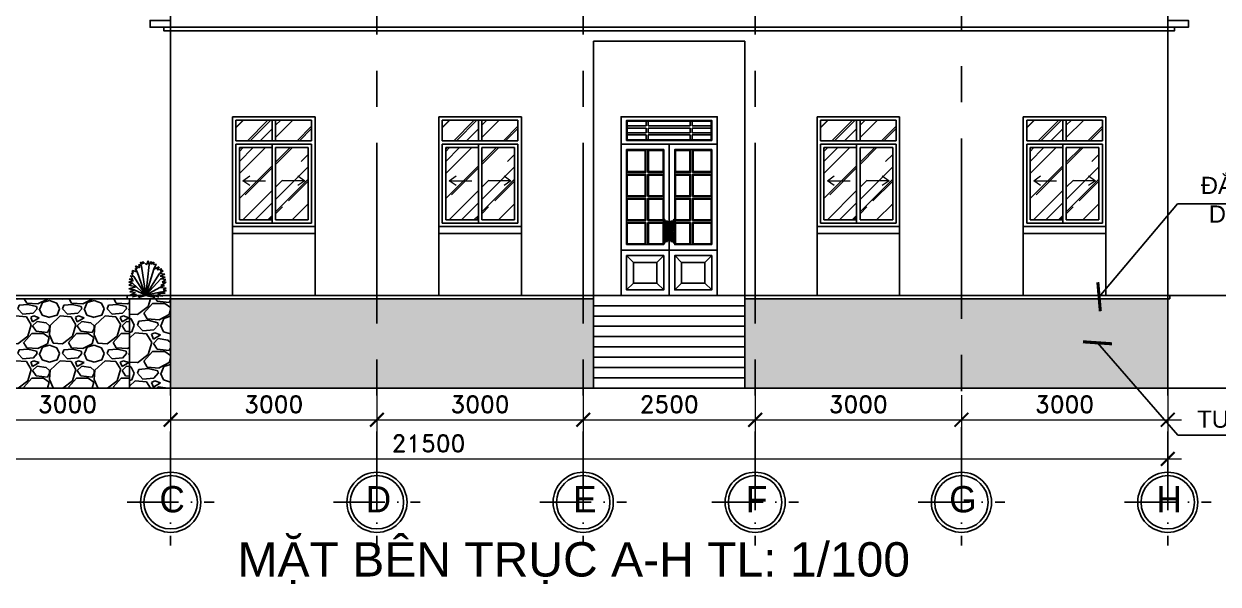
# Model space of a CAD drawing. Header units: inches. Extents: x 452443 to 881249, y 975131 to 1198310.
# Drawn here: x 659566 to 676933, y 1032310 to 1040460 of the extents above; entities that cross this region are included whole.
import ezdxf
from ezdxf.enums import TextEntityAlignment as Align

# ---------------------------------------------------------------- set-up
doc = ezdxf.new("R2010")
doc.units = ezdxf.units.IN
doc.header["$LTSCALE"] = 3.5
doc.header["$MEASUREMENT"] = 0
doc.linetypes.add('ACAD_ISO10W100', pattern=[18, 12, -3, 0, -3])
doc.linetypes.add('CENTER', pattern=[2, 1.25, -0.25, 0.25, -0.25])
for name, color, linetype in [('DOOR-84', 84, 'Continuous'), ('hatch', 4, 'Continuous'), ('hatch vl', 4, 'Continuous'), ('Netthay_126', 126, 'Continuous'), ('NOI THAT', 42, 'Continuous'), ('text', 3, 'Continuous'), ('TEXT2', 7, 'Continuous'), ('thuocdo', 3, 'Continuous'), ('TREE1', 84, 'Continuous'), ('Truc', 252, 'Continuous'), ('Vat dung 2', 9, 'Continuous'), ('VATLIEU', 35, 'Continuous'), ('VISIONABLE-LINE126', 126, 'Continuous')]:
    doc.layers.add(name, color=color, linetype=linetype)
doc.styles.add('chu 1', font='VHELVEN0.TTF')
doc.styles.add('romand', font='romand.shx')
doc.styles.add('STYLE5', font='VAVON_.TTF')
doc.styles.add('VNI-HELVE', font='VHELVEN0.TTF')
doc.dimstyles.new('TL100', dxfattribs={"dimscale": 100, "dimtxt": 2.5, "dimasz": 2, "dimexe": 2, "dimexo": 1, "dimgap": 1, "dimtad": 1, "dimdec": 0, "dimzin": 0, "dimdsep": 46, "dimtxsty": 'romand', "dimblk": 'ARCHTICK', "dimcen": 2, "dimdle": 2, "dimclrd": 256, "dimclre": 256, "dimclrt": 7, "dimadec": 0, "dimazin": 0, "dimtfac": 0.004, "dimtdec": 0, "dimtmove": 2, "dimatfit": 3, "dimfxl": 1, "dimtolj": 1, "dimtzin": 0, "dimlwd": 20, "dimlwe": 20, "dimarcsym": 1})
doc.dimstyles.new('TL20...', dxfattribs={"dimscale": 20, "dimtxt": 2.5, "dimasz": 2, "dimexe": 2, "dimexo": 2, "dimgap": 1, "dimtad": 1, "dimdec": 0, "dimzin": 0, "dimdsep": 46, "dimtxsty": 'chu 1', "dimblk": 'ARCHTICK', "dimcen": 2, "dimdle": 2, "dimclrd": 256, "dimclre": 256, "dimclrt": 256, "dimadec": 1, "dimazin": 0, "dimtfac": 1, "dimtdec": 0, "dimtix": 1, "dimtofl": 0, "dimtmove": 0, "dimatfit": 3, "dimldrblk": 'ARCHTICK', "dimfxl": 10, "dimfxlon": 1, "dimtolj": 1, "dimtzin": 0, "dimlwd": -1, "dimarcsym": 0})
pattern_1 = [(228.01279, (746853.69, 1044760.4), (-5200, -5850), [87.4484, -8657.4072]), (184.96974, (746795.19, 1044695.402), (7800, 650), [150.064, -14856.351]), (132.510447, (746645.69, 1044682.4), (6500, -7150), [105.812, -10475.421]), (267.27369, (746392.19, 1044519.902), (650, 13000), [136.6547, -13528.8127]), (292.833654, (746385.69, 1044383.402), (-3250, 7800), [134.0007, -13266.0925]), (357.27369, (746437.69, 1044259.902), (-13000, 650), [136.6547, -13528.8127]), (37.69424, (746574.19, 1044253.402), (-8450, -6500), [180.719, -17891.1516]), (72.255328, (746717.19, 1044363.902), (4550, 14300), [170.617, -16891.109]), (121.429566, (746769.19, 1044526.402), (-5200, 8450), [137.1175, -13574.6475]), (175.23636, (746697.69, 1044643.4), (7150, -650), [156.541, -7670.4957]), (222.397438, (746541.69, 1044656.402), (-7800, -7150), [202.4412, -20041.6938]), (138.814075, (747035.69, 1044513.4), (-4550, 3900), [69.0956, -6840.499]), (171.469234, (746983.69, 1044558.902), (8450, -1300), [131.454, -13013.9824]), (225, (746853.7, 1044578.4), (-7e-14, -650), [91.9236, -827.315]), (203.19859, (746808.19, 1044656.4), (3250, 1300), [49.5027, -4900.75]), (291.80141, (746762.69, 1044636.9), (-650, 1950), [70.007, -3430.35]), (30.96376, (746788.69, 1044571.9), (1950, 1300), [113.704, -3676.415]), (161.56505, (746886.2, 1044630.4), (1300, -650), [82.219, -1973.2613]), (16.38954, (746385.69, 1044636.9), (6500, 1950), [115.18, -11402.8493]), (70.346176, (746496.19, 1044669.4), (-2600, -7150), [96.6296, -9566.315]), (293.19859, (746886.19, 1044760.4), (-1300, 3250), [99.0048, -4851.2478]), (343.61046, (746925.19, 1044669.4), (-6500, 1950), [115.18, -11402.8493]), (339.44395, (746385.69, 1044233.9), (-3250, 1300), [111.072, -5442.5304]), (294.77514, (746489.69, 1044194.9), (-3250, 7150), [93.0657, -9213.518]), (66.80141, (746892.69, 1044110.4), (1300, 3250), [99.0048, -4851.2478]), (17.354025, (746931.69, 1044201.4), (-8450, -2600), [108.96, -10787.0253]), (69.44395, (746574.19, 1044110.4), (-1300, -3250), [55.536, -5498.0664]), (101.30993, (746853.69, 1044110.4), (-650, 2600), [33.1435, -3281.219]), (165.96376, (746847.19, 1044142.9), (1950, -650), [134.0008, -2546.018]), (186.009006, (746717.19, 1044175.4), (6500, 650), [124.1825, -12294.05]), (303.69007, (746788.69, 1044513.4), (-650, 1300), [93.7443, -2249.864]), (353.157227, (746840.69, 1044435.402), (11050, -1300), [163.666, -16202.9157]), (60.945396, (747003.19, 1044415.9), (-2600, -4550), [66.9214, -6625.238]), (90, (747035.7, 1044474.4), (-650, 650), [39, -611]), (120.25644, (746704.19, 1044194.9), (2600, -4550), [90.3006, -8939.788]), (48.01279, (746658.69, 1044272.9), (5200, 5850), [174.897, -8569.959]), (0, (746775.7, 1044402.9), (650, 650), [169, -481]), (325.304846, (746944.69, 1044402.9), (6500, -4550), [102.774, -10174.6283]), (254.0546, (747029.19, 1044344.4), (-650, -2600), [94.6413, -4637.43]), (207.645975, (747003.19, 1044253.402), (-12350, -6500), [154.0923, -15255.1582]), (175.42608, (746866.69, 1044181.902), (-8450, 650), [163.0194, -16138.8977])]

# ---------------------------------------------------------------- blocks, each defined once
blk = doc.blocks.new('truc tron')
at = {"layer": 'DOOR-84', "linetype": 'ACAD_ISO10W100', "ltscale": 20}
for p, q in [((0, -710), (0, 710)), ((710, 0), (-710, 0))]:
    blk.add_line(p, q, dxfattribs=at)
at = {"layer": 'DOOR-84', "linetype": 'Continuous'}
blk.add_circle((0, 0), 492, dxfattribs=at)
at = {"layer": 'NOI THAT', "linetype": 'Continuous'}
blk.add_circle((0, 0), 437, dxfattribs=at)
blk = doc.blocks.new('cuadi2600x1400')
at = {"layer": 'Vat dung 2', "ltscale": 15}
h = blk.add_hatch(color=256, dxfattribs=at)
edge = h.paths.add_edge_path()
edge.add_line((635, 824), (635, 764))
edge.add_ellipse((628, 764), major_axis=(-5.3, 5.3), ratio=1, start_angle=135, end_angle=225, ccw=False)
edge.add_line((628, 757), (623, 757))
edge.add_ellipse((623, 764), major_axis=(-5.3, 5.3), ratio=1, start_angle=45, end_angle=135, ccw=False)
edge.add_line((615, 764), (615, 1099))
edge.add_ellipse((623, 1099), major_axis=(-5.3, 5.3), ratio=1, start_angle=-45, end_angle=45, ccw=False)
edge.add_line((623, 1107), (628, 1107))
edge.add_ellipse((628, 1099), major_axis=(5.3, 5.3), ratio=1, start_angle=315, end_angle=405, ccw=False)
edge.add_line((635, 1099), (635, 939))
edge.add_line((635, 939), (663, 939))
edge.add_ellipse((663, 934), major_axis=(-3.54, 3.54), ratio=1, start_angle=225, end_angle=315, ccw=False)
edge.add_line((668, 934), (668, 929))
edge.add_ellipse((663, 929), major_axis=(3.54, 3.54), ratio=1, start_angle=225, end_angle=315, ccw=False)
edge.add_line((663, 924), (635, 924))
edge.add_line((635, 924), (635, 839))
edge.add_line((635, 839), (663, 839))
edge.add_ellipse((663, 834), major_axis=(-3.54, 3.54), ratio=1, start_angle=225, end_angle=315, ccw=False)
edge.add_line((668, 834), (668, 829))
edge.add_ellipse((663, 829), major_axis=(3.54, 3.54), ratio=1, start_angle=225, end_angle=315, ccw=False)
edge.add_line((663, 824), (635, 824))
h = blk.add_hatch(color=256, dxfattribs=at)
edge = h.paths.add_edge_path()
edge.add_ellipse((667, 1067), major_axis=(3.54, 3.54), ratio=1, start_angle=315, end_angle=405)
edge.add_line((667, 1072), (657, 1072))
edge.add_ellipse((657, 1067), major_axis=(-3.54, 3.54), ratio=1, start_angle=-45, end_angle=45)
edge.add_line((652, 1067), (652, 951))
edge.add_line((652, 951), (655, 951))
edge.add_ellipse((662, 951), major_axis=(5.34, 5.34), ratio=1, start_angle=-45, end_angle=135, ccw=False)
edge.add_line((670, 951), (672, 951))
edge.add_line((672, 951), (672, 1067))
h = blk.add_hatch(color=256, dxfattribs=at)
edge = h.paths.add_edge_path()
edge.add_ellipse((733, 1067), major_axis=(-3.54, 3.54), ratio=1, start_angle=-45, end_angle=45, ccw=False)
edge.add_line((733, 1072), (743, 1072))
edge.add_ellipse((743, 1067), major_axis=(3.54, 3.54), ratio=1, start_angle=315, end_angle=405, ccw=False)
edge.add_line((748, 1067), (748, 951))
edge.add_line((748, 951), (745, 951))
edge.add_ellipse((738, 951), major_axis=(-5.34, 5.34), ratio=1, start_angle=225, end_angle=405)
edge.add_line((730, 951), (728, 951))
edge.add_line((728, 951), (728, 1067))
h = blk.add_hatch(color=256, dxfattribs=at)
edge = h.paths.add_edge_path()
edge.add_line((765, 824), (765, 764))
edge.add_ellipse((772, 764), major_axis=(5.3, 5.3), ratio=1, start_angle=135, end_angle=225)
edge.add_line((772, 757), (777, 757))
edge.add_ellipse((777, 764), major_axis=(5.3, 5.3), ratio=1, start_angle=225, end_angle=315)
edge.add_line((785, 764), (785, 1099))
edge.add_ellipse((777, 1099), major_axis=(5.3, 5.3), ratio=1, start_angle=315, end_angle=405)
edge.add_line((777, 1107), (772, 1107))
edge.add_ellipse((772, 1099), major_axis=(-5.3, 5.3), ratio=1, start_angle=-45, end_angle=45)
edge.add_line((765, 1099), (765, 939))
edge.add_line((765, 939), (737, 939))
edge.add_ellipse((737, 934), major_axis=(3.54, 3.54), ratio=1, start_angle=45, end_angle=135)
edge.add_line((732, 934), (732, 929))
edge.add_ellipse((737, 929), major_axis=(-3.54, 3.54), ratio=1, start_angle=45, end_angle=135)
edge.add_line((737, 924), (765, 924))
edge.add_line((765, 924), (765, 839))
edge.add_line((765, 839), (737, 839))
edge.add_ellipse((737, 834), major_axis=(3.54, 3.54), ratio=1, start_angle=45, end_angle=135)
edge.add_line((732, 834), (732, 829))
edge.add_ellipse((737, 829), major_axis=(-3.54, 3.54), ratio=1, start_angle=45, end_angle=135)
edge.add_line((737, 824), (765, 824))
h = blk.add_hatch(color=256, dxfattribs=at)
edge = h.paths.add_edge_path()
edge.add_line((672, 951), (670, 951))
edge.add_ellipse((662, 951), major_axis=(5.34, 5.34), ratio=1, start_angle=135, end_angle=315, ccw=False)
edge.add_line((655, 951), (652, 951))
edge.add_line((652, 951), (652, 939))
edge.add_line((652, 939), (663, 939))
edge.add_ellipse((663, 934), major_axis=(-3.54, 3.54), ratio=1, start_angle=225, end_angle=315, ccw=False)
edge.add_line((668, 934), (668, 929))
edge.add_ellipse((663, 929), major_axis=(3.54, 3.54), ratio=1, start_angle=225, end_angle=315, ccw=False)
edge.add_line((663, 924), (652, 924))
edge.add_line((652, 924), (652, 839))
edge.add_line((652, 839), (663, 839))
edge.add_ellipse((663, 834), major_axis=(-3.54, 3.54), ratio=1, start_angle=225, end_angle=315, ccw=False)
edge.add_line((668, 834), (668, 829))
edge.add_ellipse((663, 829), major_axis=(3.54, 3.54), ratio=1, start_angle=225, end_angle=315, ccw=False)
edge.add_line((663, 824), (652, 824))
edge.add_line((652, 824), (652, 797))
edge.add_ellipse((657, 797), major_axis=(3.54, 3.54), ratio=1, start_angle=135, end_angle=225)
edge.add_line((657, 792), (667, 792))
edge.add_ellipse((667, 797), major_axis=(-3.54, 3.54), ratio=1, start_angle=135, end_angle=225)
edge.add_line((672, 797), (672, 951))
h = blk.add_hatch(color=256, dxfattribs=at)
edge = h.paths.add_edge_path()
edge.add_line((728, 951), (730, 951))
edge.add_ellipse((738, 951), major_axis=(-5.34, 5.34), ratio=1, start_angle=45, end_angle=225)
edge.add_line((745, 951), (748, 951))
edge.add_line((748, 951), (748, 939))
edge.add_line((748, 939), (737, 939))
edge.add_ellipse((737, 934), major_axis=(3.54, 3.54), ratio=1, start_angle=45, end_angle=135)
edge.add_line((732, 934), (732, 929))
edge.add_ellipse((737, 929), major_axis=(-3.54, 3.54), ratio=1, start_angle=45, end_angle=135)
edge.add_line((737, 924), (748, 924))
edge.add_line((748, 924), (748, 839))
edge.add_line((748, 839), (737, 839))
edge.add_ellipse((737, 834), major_axis=(3.54, 3.54), ratio=1, start_angle=45, end_angle=135)
edge.add_line((732, 834), (732, 829))
edge.add_ellipse((737, 829), major_axis=(-3.54, 3.54), ratio=1, start_angle=45, end_angle=135)
edge.add_line((737, 824), (748, 824))
edge.add_line((748, 824), (748, 797))
edge.add_ellipse((743, 797), major_axis=(-3.54, 3.54), ratio=1, start_angle=135, end_angle=225, ccw=False)
edge.add_line((743, 792), (733, 792))
edge.add_ellipse((733, 797), major_axis=(3.54, 3.54), ratio=1, start_angle=135, end_angle=225, ccw=False)
edge.add_line((728, 797), (728, 951))
blk.add_lwpolyline([(90, 2265), (1310, 2265), (1310, 2535), (90, 2535)], close=True, dxfattribs=at)
for points in [[(90, 2110), (350, 2110), (350, 1800), (90, 1800), (90, 2110)], [(610, 1800), (400, 1800), (400, 2110), (610, 2110), (610, 1800)], [(790, 2110), (1000, 2110), (1000, 1800), (790, 1800), (790, 2110)], [(1310, 1800), (1050, 1800), (1050, 2110), (1310, 2110), (1310, 1800)], [(90, 1750), (350, 1750), (350, 1450), (90, 1450), (90, 1750)], [(610, 1450), (400, 1450), (400, 1750), (610, 1750), (610, 1450)], [(790, 1750), (1000, 1750), (1000, 1450), (790, 1450), (790, 1750)], [(1310, 1450), (1050, 1450), (1050, 1750), (1310, 1750), (1310, 1450)], [(350, 1100), (350, 1400), (90, 1400), (90, 1100), (350, 1100)], [(610, 1400), (400, 1400), (400, 1100), (610, 1100), (610, 1400)], [(1000, 1100), (1000, 1400), (790, 1400), (790, 1100), (1000, 1100)], [(1310, 1400), (1050, 1400), (1050, 1100), (1310, 1100), (1310, 1400)], [(350, 750), (350, 1050), (90, 1050), (90, 750), (350, 750)], [(610, 1050), (400, 1050), (400, 750), (610, 750), (610, 1050)], [(1000, 750), (1000, 1050), (790, 1050), (790, 750), (1000, 750)], [(1310, 1050), (1050, 1050), (1050, 750), (1310, 750), (1310, 1050)], [(642, 839), (642, 924)], [(652, 839), (652, 924)], [(748, 839), (748, 924)], [(758, 839), (758, 924)]]:
    blk.add_lwpolyline(points, dxfattribs=at)
for points in [[(635, 939), (663, 939, -0.414214), (668, 934), (668, 929, -0.414214), (663, 924), (635, 924), (635, 839), (663, 839, -0.414214), (668, 834), (668, 829, -0.414214), (663, 824), (635, 824), (635, 764, -0.414214), (628, 757), (623, 757, -0.414214), (615, 764), (615, 1099, -0.414214), (623, 1107), (628, 1107, -0.414214), (635, 1099)], [(765, 939), (737, 939, 0.414214), (732, 934), (732, 929, 0.414214), (737, 924), (765, 924), (765, 839), (737, 839, 0.414214), (732, 834), (732, 829, 0.414214), (737, 824), (765, 824), (765, 764, 0.414214), (772, 757), (777, 757, 0.414214), (785, 764), (785, 1099, 0.414214), (777, 1107), (772, 1107, 0.414214), (765, 1099)]]:
    blk.add_lwpolyline(points, format="xyb", close=True, dxfattribs=at)
for points in [[(642, 939), (642, 1067, -0.414214), (657, 1082), (667, 1082, -0.414214), (682, 1067), (682, 797, -0.414214), (667, 782), (657, 782, -0.414214), (642, 797), (642, 824)], [(652, 939), (652, 1067, -0.414214), (657, 1072), (667, 1072, -0.414214), (672, 1067), (672, 797, -0.414214), (667, 792), (657, 792, -0.414214), (652, 797), (652, 824)], [(758, 939), (758, 1067, 0.414214), (743, 1082), (733, 1082, 0.414214), (718, 1067), (718, 797, 0.414214), (733, 782), (743, 782, 0.414214), (758, 797), (758, 824)], [(748, 939), (748, 1067, 0.414214), (743, 1072), (733, 1072, 0.414214), (728, 1067), (728, 797, 0.414214), (733, 792), (743, 792, 0.414214), (748, 797), (748, 824)]]:
    blk.add_lwpolyline(points, format="xyb", dxfattribs=at)
for centre, radius in [((662, 951), 7.56), ((662, 951), 4.56), ((738, 951), 7.56), ((738, 951), 4.56)]:
    blk.add_circle(centre, radius, dxfattribs=at)
at = {"layer": 'VATLIEU', "ltscale": 15}
for p, q in [((80, 2465), (365, 2465)), ((80, 2435), (365, 2435)), ((365, 2545), (365, 2465)), ((365, 2435), (365, 2365)), ((395, 2545), (395, 2465)), ((395, 2465), (1005, 2465)), ((395, 2435), (395, 2365)), ((395, 2435), (1005, 2435)), ((1005, 2545), (1005, 2465)), ((1005, 2435), (1005, 2365)), ((1035, 2545), (1035, 2465)), ((1035, 2465), (1320, 2465)), ((1035, 2435), (1035, 2365)), ((1035, 2435), (1320, 2435)), ((80, 2365), (365, 2365)), ((80, 2335), (365, 2335)), ((365, 2335), (365, 2255)), ((395, 2365), (1005, 2365)), ((395, 2335), (1005, 2335)), ((395, 2335), (395, 2255)), ((1005, 2335), (1005, 2255)), ((1035, 2365), (1320, 2365)), ((1035, 2335), (1320, 2335)), ((1035, 2335), (1035, 2255)), ((80, 1090), (360, 1090)), ((80, 1060), (360, 1060)), ((390, 1090), (620, 1090)), ((390, 1060), (620, 1060)), ((780, 1090), (1010, 1090)), ((780, 1060), (1010, 1060)), ((1040, 1090), (1320, 1090)), ((1040, 1060), (1320, 1060)), ((0, 660), (700, 660)), ((180, 480), (80, 580)), ((520, 480), (620, 580)), ((1400, 660), (700, 660)), ((880, 480), (780, 580)), ((1220, 480), (1320, 580)), ((180, 180), (80, 80)), ((520, 180), (620, 80)), ((880, 180), (780, 80)), ((1220, 180), (1320, 80))]:
    blk.add_line(p, q, dxfattribs=at)
for points in [[(0, 2200), (1400, 2200), (1400, 2600), (0, 2600)], [(80, 2255), (1320, 2255), (1320, 2545), (80, 2545)], [(0, 0), (700, 0), (700, 2200), (0, 2200)], [(80, 740), (620, 740), (620, 2120), (80, 2120)], [(1400, 0), (700, 0), (700, 2200), (1400, 2200)], [(1320, 740), (780, 740), (780, 2120), (1320, 2120)], [(80, 580), (620, 580), (620, 80), (80, 80)], [(1320, 580), (780, 580), (780, 80), (1320, 80)], [(180, 480), (520, 480), (520, 180), (180, 180)], [(880, 480), (1220, 480), (1220, 180), (880, 180)]]:
    blk.add_lwpolyline(points, close=True, dxfattribs=at)
for points in [[(80, 2120), (133, 2120)], [(360, 2120), (360, 1790), (80, 1790)], [(620, 1790), (390, 1790), (390, 2120)], [(567, 2120), (620, 2120)], [(1010, 2120), (1010, 1790), (780, 1790)], [(1320, 1790), (1040, 1790), (1040, 2120)], [(80, 1760), (360, 1760), (360, 1440), (80, 1440)], [(620, 1440), (390, 1440), (390, 1760), (620, 1760)], [(780, 1760), (1010, 1760), (1010, 1440), (780, 1440)], [(1320, 1440), (1040, 1440), (1040, 1760), (1320, 1760)], [(360, 1090), (360, 1410), (80, 1410)], [(620, 1410), (390, 1410), (390, 1090)], [(1010, 1090), (1010, 1410), (780, 1410)], [(1320, 1410), (1040, 1410), (1040, 1090)], [(360, 740), (360, 1060)], [(390, 1060), (390, 740)], [(1010, 740), (1010, 1060)], [(1040, 1060), (1040, 740)]]:
    blk.add_lwpolyline(points, dxfattribs=at)
blk = doc.blocks.new('hoa4')
for p, q in [((-243, 683), (-394, 720)), ((-394, 720), (-368, 635)), ((-248, 757), (-304, 778)), ((-304, 778), (-243, 683)), ((-178, 799), (-291, 863)), ((-291, 863), (-248, 757)), ((-122, 847), (-196, 894)), ((-196, 894), (-178, 799)), ((-74, 915), (-148, 968)), ((-148, 968), (-122, 847)), ((5, 5), (-123, 848)), ((25, 889), (-79, 984)), ((-79, 984), (-74, 915)), ((2, 2), (98, 899)), ((7, 1), (241, 757)), ((73, 1005), (25, 889)), ((99, 899), (73, 1005)), ((168, 989), (99, 899)), ((163, 910), (168, 989)), ((237, 963), (163, 910)), ((228, 894), (237, 963)), ((310, 905), (228, 894)), ((241, 757), (310, 905)), ((393, 826), (241, 757)), ((332, 746), (393, 826)), ((466, 767), (332, 746)), ((402, 640), (510, 709)), ((419, 715), (466, 767)), ((510, 709), (419, 715)), ((-356, 429), (-490, 387)), ((-490, 387), (-382, 355)), ((-382, 355), (-485, 297)), ((-373, 482), (-481, 466)), ((-481, 466), (-356, 429)), ((-446, 567), (-373, 482)), ((-347, 551), (-446, 567)), ((-368, 635), (-425, 640)), ((-425, 640), (-347, 551)), ((3, -1), (-382, 355)), ((5, -1), (-347, 551)), ((0, 0), (-244, 683)), ((4, 1), (439, 477)), ((9, 3), (403, 640)), ((553, 619), (402, 640)), ((423, 561), (553, 619)), ((566, 529), (423, 561)), ((440, 477), (566, 529)), ((583, 456), (440, 477)), ((445, 287), (596, 381)), ((484, 381), (583, 456)), ((596, 381), (484, 381)), ((-485, 297), (-286, 244)), ((-286, 244), (-485, 191)), ((-485, 191), (-334, 165)), ((-334, 165), (-464, 101)), ((-464, 101), (-299, 80)), ((-299, 80), (-455, 1)), ((-455, 1), (-269, 22)), ((-269, 22), (-382, -47)), ((-382, -47), (-157, 6)), ((2, 1), (-331, 165)), ((-157, 6), (-204, -62)), ((-204, -62), (0, 0)), ((0, 0), (263, -62)), ((6, 6), (409, 228)), ((10, 1), (465, 98)), ((263, -62), (220, 11)), ((220, 11), (384, -52)), ((384, -52), (294, 1)), ((294, 1), (488, -25)), ((345, 54), (566, 65)), ((488, -25), (345, 54)), ((410, 228), (549, 287)), ((592, 212), (410, 228)), ((549, 287), (445, 287)), ((466, 96), (605, 144)), ((566, 65), (466, 96)), ((505, 165), (592, 212)), ((605, 144), (505, 165))]:
    blk.add_line(p, q)
blk = doc.blocks.new('_ArchTick')
at = {"color": 0, "linetype": 'ByBlock', "const_width": 0.15}
blk.add_lwpolyline([(-0.5, -0.5), (0.5, 0.5)], dxfattribs=at)
blk = doc.blocks.new('*D2211')
at = {"layer": 'DEFPOINTS', "color": 0}
for p in [(658700, 1035160), (661700, 1035160), (661700, 1034701)]:
    blk.add_point(p, dxfattribs=at)
at = {"layer": 'thuocdo', "lineweight": 20}
for p, q in [((658700, 1035060), (658700, 1034501)), ((661700, 1035060), (661700, 1034501)), ((658500, 1034701), (661900, 1034701))]:
    blk.add_line(p, q, dxfattribs=at)
at = {"layer": 'thuocdo', "lineweight": 20, "xscale": 200, "yscale": 200, "zscale": 200, "rotation": 180}
blk.add_blockref('_ArchTick', (658700, 1034701), dxfattribs=at)
at = {"layer": 'thuocdo', "lineweight": 20, "xscale": 200, "yscale": 200, "zscale": 200}
blk.add_blockref('_ArchTick', (661700, 1034701), dxfattribs=at)
at = {"layer": 'thuocdo', "color": 7, "insert": (660200, 1034926), "char_height": 250, "attachment_point": 5, "style": 'romand'}
blk.add_mtext('\\A1;3000', dxfattribs=at)
blk = doc.blocks.new('*D2212')
at = {"layer": 'DEFPOINTS', "color": 0}
for p in [(661700, 1035160), (664700, 1035160), (664700, 1034701)]:
    blk.add_point(p, dxfattribs=at)
at = {"layer": 'thuocdo', "lineweight": 20}
for p, q in [((661700, 1035060), (661700, 1034501)), ((664700, 1035060), (664700, 1034501)), ((661500, 1034701), (664900, 1034701))]:
    blk.add_line(p, q, dxfattribs=at)
at = {"layer": 'thuocdo', "lineweight": 20, "xscale": 200, "yscale": 200, "zscale": 200, "rotation": 180}
blk.add_blockref('_ArchTick', (661700, 1034701), dxfattribs=at)
at = {"layer": 'thuocdo', "lineweight": 20, "xscale": 200, "yscale": 200, "zscale": 200}
blk.add_blockref('_ArchTick', (664700, 1034701), dxfattribs=at)
at = {"layer": 'thuocdo', "color": 7, "insert": (663200, 1034926), "char_height": 250, "attachment_point": 5, "style": 'romand'}
blk.add_mtext('\\A1;3000', dxfattribs=at)
blk = doc.blocks.new('*D2213')
at = {"layer": 'DEFPOINTS', "color": 0}
for p in [(664700, 1035160), (667700, 1035160), (667700, 1034701)]:
    blk.add_point(p, dxfattribs=at)
at = {"layer": 'thuocdo', "lineweight": 20}
for p, q in [((664700, 1035060), (664700, 1034501)), ((667700, 1035060), (667700, 1034501)), ((664500, 1034701), (667900, 1034701))]:
    blk.add_line(p, q, dxfattribs=at)
at = {"layer": 'thuocdo', "lineweight": 20, "xscale": 200, "yscale": 200, "zscale": 200, "rotation": 180}
blk.add_blockref('_ArchTick', (664700, 1034701), dxfattribs=at)
at = {"layer": 'thuocdo', "lineweight": 20, "xscale": 200, "yscale": 200, "zscale": 200}
blk.add_blockref('_ArchTick', (667700, 1034701), dxfattribs=at)
at = {"layer": 'thuocdo', "color": 7, "insert": (666200, 1034926), "char_height": 250, "attachment_point": 5, "style": 'romand'}
blk.add_mtext('\\A1;3000', dxfattribs=at)
blk = doc.blocks.new('*D2214')
at = {"layer": 'DEFPOINTS', "color": 0}
for p in [(667700, 1035160), (670200, 1035160), (670200, 1034701)]:
    blk.add_point(p, dxfattribs=at)
at = {"layer": 'thuocdo', "lineweight": 20}
for p, q in [((667700, 1035060), (667700, 1034501)), ((670200, 1035060), (670200, 1034501)), ((667500, 1034701), (670400, 1034701))]:
    blk.add_line(p, q, dxfattribs=at)
at = {"layer": 'thuocdo', "lineweight": 20, "xscale": 200, "yscale": 200, "zscale": 200, "rotation": 180}
blk.add_blockref('_ArchTick', (667700, 1034701), dxfattribs=at)
at = {"layer": 'thuocdo', "lineweight": 20, "xscale": 200, "yscale": 200, "zscale": 200}
blk.add_blockref('_ArchTick', (670200, 1034701), dxfattribs=at)
at = {"layer": 'thuocdo', "color": 7, "insert": (668950, 1034926), "char_height": 250, "attachment_point": 5, "style": 'romand'}
blk.add_mtext('\\A1;2500', dxfattribs=at)
blk = doc.blocks.new('*D2215')
at = {"layer": 'DEFPOINTS', "color": 0}
for p in [(670200, 1035160), (673200, 1035160), (673200, 1034701)]:
    blk.add_point(p, dxfattribs=at)
at = {"layer": 'thuocdo', "lineweight": 20}
for p, q in [((670200, 1035060), (670200, 1034501)), ((673200, 1035060), (673200, 1034501)), ((670000, 1034701), (673400, 1034701))]:
    blk.add_line(p, q, dxfattribs=at)
at = {"layer": 'thuocdo', "lineweight": 20, "xscale": 200, "yscale": 200, "zscale": 200, "rotation": 180}
blk.add_blockref('_ArchTick', (670200, 1034701), dxfattribs=at)
at = {"layer": 'thuocdo', "lineweight": 20, "xscale": 200, "yscale": 200, "zscale": 200}
blk.add_blockref('_ArchTick', (673200, 1034701), dxfattribs=at)
at = {"layer": 'thuocdo', "color": 7, "insert": (671700, 1034926), "char_height": 250, "attachment_point": 5, "style": 'romand'}
blk.add_mtext('\\A1;3000', dxfattribs=at)
blk = doc.blocks.new('*D2216')
at = {"layer": 'DEFPOINTS', "color": 0}
for p in [(673200, 1035160), (676200, 1035160), (676200, 1034701)]:
    blk.add_point(p, dxfattribs=at)
at = {"layer": 'thuocdo', "lineweight": 20}
for p, q in [((673200, 1035060), (673200, 1034501)), ((676200, 1035060), (676200, 1034501)), ((673000, 1034701), (676400, 1034701))]:
    blk.add_line(p, q, dxfattribs=at)
at = {"layer": 'thuocdo', "lineweight": 20, "xscale": 200, "yscale": 200, "zscale": 200, "rotation": 180}
blk.add_blockref('_ArchTick', (673200, 1034701), dxfattribs=at)
at = {"layer": 'thuocdo', "lineweight": 20, "xscale": 200, "yscale": 200, "zscale": 200}
blk.add_blockref('_ArchTick', (676200, 1034701), dxfattribs=at)
at = {"layer": 'thuocdo', "color": 7, "insert": (674700, 1034926), "char_height": 250, "attachment_point": 5, "style": 'romand'}
blk.add_mtext('\\A1;3000', dxfattribs=at)
blk = doc.blocks.new('*D2217')
at = {"layer": 'DEFPOINTS', "color": 0}
for p in [(654700, 1035161), (676200, 1035161), (676200, 1034132)]:
    blk.add_point(p, dxfattribs=at)
at = {"layer": 'thuocdo', "lineweight": 20}
for p, q in [((654700, 1035061), (654700, 1033932)), ((676200, 1035061), (676200, 1033932)), ((654500, 1034132), (676400, 1034132))]:
    blk.add_line(p, q, dxfattribs=at)
at = {"layer": 'thuocdo', "lineweight": 20, "xscale": 200, "yscale": 200, "zscale": 200, "rotation": 180}
blk.add_blockref('_ArchTick', (654700, 1034132), dxfattribs=at)
at = {"layer": 'thuocdo', "lineweight": 20, "xscale": 200, "yscale": 200, "zscale": 200}
blk.add_blockref('_ArchTick', (676200, 1034132), dxfattribs=at)
at = {"layer": 'thuocdo', "color": 7, "insert": (665450, 1034357), "char_height": 250, "attachment_point": 5, "style": 'romand'}
blk.add_mtext('\\A1;21500', dxfattribs=at)

msp = doc.modelspace()

# ---------------------------------------------------------------- hatches: boundary and pattern name
at = {"layer": 'hatch'}
h = msp.add_hatch(dxfattribs=at)
h.set_pattern_fill('GRAVEL', color=256, scale=650)
h.set_pattern_definition(pattern_1)
h.paths.add_polyline_path([(661100.3, 1036460.4), (658700.3, 1036460.4), (658700.3, 1035160.4), (661100.3, 1035160.4)])
h = msp.add_hatch(dxfattribs=at)
h.set_pattern_fill('GRAVEL', color=256, scale=700)
h.set_pattern_definition([(228.01279, (688113.96, 927572.924), (-5600, -6300), [94.175, -9323.3616]), (184.96974, (688050.958, 927502.924), (8400, 700), [161.6076, -15999.1473]), (132.510447, (687889.96, 927488.924), (7000, -7700), [113.9516, -11281.223]), (267.27369, (687616.958, 927313.924), (700, 14000), [147.1666, -14569.4906]), (292.833654, (687609.958, 927166.924), (-3500, 8400), [144.3085, -14286.561]), (357.27369, (687665.958, 927033.924), (-14000, 700), [147.1666, -14569.4906]), (37.69424, (687812.958, 927026.924), (-9100, -7000), [194.6203, -19267.394]), (72.255328, (687966.958, 927145.924), (4900, 15400), [183.7416, -18190.425]), (121.429566, (688022.958, 927320.924), (-5600, 9100), [147.665, -14618.851]), (175.23636, (687945.96, 927446.924), (7700, -700), [168.5824, -8260.534]), (222.397438, (687777.958, 927460.924), (-8400, -7700), [218.0136, -21583.3625]), (138.814075, (688309.96, 927306.924), (-4900, 4200), [74.4107, -7366.6914]), (171.469234, (688253.96, 927355.924), (9100, -1400), [141.566, -14015.058]), (225, (688113.96, 927376.9), (-8e-14, -700), [98.9947, -890.955]), (203.19859, (688064.96, 927460.92), (3500, 1400), [53.3106, -5277.7306]), (291.80141, (688015.96, 927439.92), (-700, 2100), [75.392, -3694.2233]), (30.96376, (688043.96, 927369.92), (2100, 1400), [122.4503, -3959.216]), (161.56505, (688148.96, 927432.92), (1400, -700), [88.5437, -2125.0507]), (16.38954, (687609.96, 927439.924), (7000, 2100), [124.04, -12279.9916]), (70.346176, (687728.96, 927474.924), (-2800, -7700), [104.0627, -10302.1854]), (293.19859, (688148.96, 927572.92), (-1400, 3500), [106.6205, -5224.4207]), (343.61046, (688190.96, 927474.924), (-7000, 2100), [124.04, -12279.9916]), (339.443955, (687609.96, 927005.92), (-3500, 1400), [119.616, -5861.1866]), (294.77514, (687721.96, 926963.924), (-3500, 7700), [100.2246, -9922.25]), (66.80141, (688155.96, 926872.92), (1400, 3500), [106.6205, -5224.4207]), (17.354025, (688197.96, 926970.924), (-9100, -2800), [117.3417, -11616.7965]), (69.443955, (687812.96, 926872.92), (-1400, -3500), [59.808, -5920.9946]), (101.30993, (688113.96, 926872.92), (-700, 2800), [35.693, -3533.6207]), (165.96376, (688106.96, 926907.92), (2100, -700), [144.3085, -2741.8654]), (186.009006, (687966.96, 926942.924), (7000, 700), [133.735, -13239.7462]), (303.69007, (688043.96, 927306.92), (-700, 1400), [100.9554, -2422.9305]), (353.157227, (688099.958, 927222.924), (11900, -1400), [176.2558, -17449.294]), (60.945396, (688274.96, 927201.924), (-2800, -4900), [72.069, -7134.872]), (90, (688309.96, 927264.9), (-700, 700), [42, -658]), (120.256437, (687952.96, 926963.924), (2800, -4900), [97.247, -9627.464]), (48.01279, (687903.96, 927047.924), (5600, 6300), [188.3504, -9229.1864]), (0, (688029.96, 927187.9), (700, 700), [182, -518]), (325.304846, (688211.96, 927187.924), (7000, -4900), [110.6798, -10957.292]), (254.0546, (688302.96, 927124.92), (-700, -2800), [101.9214, -4994.1555]), (207.645975, (688274.958, 927026.924), (-13300, -7000), [165.9455, -16428.632]), (175.42608, (688127.958, 926949.924), (-9100, 700), [175.5593, -17380.3514])])
h.paths.add_polyline_path([(661700.3, 1036460.4), (661100.3, 1036460.4), (661100.3, 1035160.4), (661700.3, 1035160.4)])
h = msp.add_hatch(dxfattribs=at)
h.set_pattern_fill('GRAVEL', color=256, scale=650)
h.set_pattern_definition(pattern_1)
h.paths.add_polyline_path([(676200.3, 1036460.4), (673200.3, 1036460.4), (673200.3, 1035160.4), (676200.3, 1035160.4)])
h.paths.add_polyline_path([(673200.3, 1036460.4), (670050.3, 1036460.4), (670050.3, 1035160.4), (673200.3, 1035160.4)])
h.paths.add_polyline_path([(664700.3, 1036460.4), (661700.3, 1036460.4), (661700.3, 1035160.4), (664700.3, 1035160.4)])
h.paths.add_polyline_path([(667850.3, 1036460.4), (664700.3, 1036460.4), (664700.3, 1035160.4), (667850.3, 1035160.4)])
at = {"layer": 'hatch vl'}
h = msp.add_hatch(dxfattribs=at)
h.set_pattern_fill('AR-RROOF', color=256, scale=15, angle=45)
h.set_pattern_definition([(45, (1044331.3, 1872157.13), (323.28922, 862.10459), [5715, -762, 1905, -381]), (45, (1044554.9, 1872650.15), (-627.7199, 88.90454), [1143, -125.73, 2286, -285.75]), (45, (1044237, 1872520.83), (1220.41681, 1581.4231), [3048, -533.4, 1524, -381])])
h.paths.add_polyline_path([(662700.3, 1037610.4), (663175.3, 1037610.4), (663175.3, 1038660.4), (662700.3, 1038660.4)])
h.paths.add_polyline_path([(663225.3, 1037610.4), (663700.3, 1037610.4), (663700.3, 1038660.4), (663225.3, 1038660.4)])
h.paths.add_polyline_path([(663175.3, 1038760.4), (663175.3, 1039060.4), (662650.3, 1039060.4), (662650.3, 1038760.4)])
h.paths.add_polyline_path([(663225.3, 1039060.4), (663225.3, 1038760.4), (663750.3, 1038760.4), (663750.3, 1039060.4)])
h = msp.add_hatch(dxfattribs=at)
h.set_pattern_fill('AR-RROOF', color=256, scale=15, angle=45)
h.set_pattern_definition([(45, (1047331.3, 1872157.13), (323.28922, 862.10459), [5715, -762, 1905, -381]), (45, (1047554.9, 1872650.15), (-627.7199, 88.90454), [1143, -125.73, 2286, -285.75]), (45, (1047237, 1872520.83), (1220.41681, 1581.4231), [3048, -533.4, 1524, -381])])
h.paths.add_polyline_path([(665700.3, 1037610.4), (666175.3, 1037610.4), (666175.3, 1038660.4), (665700.3, 1038660.4)])
h.paths.add_polyline_path([(666225.3, 1037610.4), (666700.3, 1037610.4), (666700.3, 1038660.4), (666225.3, 1038660.4)])
h.paths.add_polyline_path([(666175.3, 1038760.4), (666175.3, 1039060.4), (665650.3, 1039060.4), (665650.3, 1038760.4)])
h.paths.add_polyline_path([(666225.3, 1039060.4), (666225.3, 1038760.4), (666750.3, 1038760.4), (666750.3, 1039060.4)])
h = msp.add_hatch(dxfattribs=at)
h.set_pattern_fill('AR-RROOF', color=256, scale=15, angle=45)
h.set_pattern_definition([(45, (1052831.3, 1872157.13), (323.28922, 862.10459), [5715, -762, 1905, -381]), (45, (1053054.9, 1872650.15), (-627.7199, 88.90454), [1143, -125.73, 2286, -285.75]), (45, (1052737, 1872520.83), (1220.41681, 1581.4231), [3048, -533.4, 1524, -381])])
h.paths.add_polyline_path([(671200.3, 1037610.4), (671675.3, 1037610.4), (671675.3, 1038660.4), (671200.3, 1038660.4)])
h.paths.add_polyline_path([(671725.3, 1037610.4), (672200.3, 1037610.4), (672200.3, 1038660.4), (671725.3, 1038660.4)])
h.paths.add_polyline_path([(671675.3, 1038760.4), (671675.3, 1039060.4), (671150.3, 1039060.4), (671150.3, 1038760.4)])
h.paths.add_polyline_path([(671725.3, 1039060.4), (671725.3, 1038760.4), (672250.3, 1038760.4), (672250.3, 1039060.4)])
h = msp.add_hatch(dxfattribs=at)
h.set_pattern_fill('AR-RROOF', color=256, scale=15, angle=45)
h.set_pattern_definition([(45, (1055831.3, 1872157.13), (323.28922, 862.10459), [5715, -762, 1905, -381]), (45, (1056054.9, 1872650.15), (-627.7199, 88.90454), [1143, -125.73, 2286, -285.75]), (45, (1055737, 1872520.83), (1220.41681, 1581.4231), [3048, -533.4, 1524, -381])])
h.paths.add_polyline_path([(674200.3, 1037610.4), (674675.3, 1037610.4), (674675.3, 1038660.4), (674200.3, 1038660.4)])
h.paths.add_polyline_path([(674725.3, 1037610.4), (675200.3, 1037610.4), (675200.3, 1038660.4), (674725.3, 1038660.4)])
h.paths.add_polyline_path([(674675.3, 1038760.4), (674675.3, 1039060.4), (674150.3, 1039060.4), (674150.3, 1038760.4)])
h.paths.add_polyline_path([(674725.3, 1039060.4), (674725.3, 1038760.4), (675250.3, 1038760.4), (675250.3, 1039060.4)])

# ---------------------------------------------------------------- linework, layer by layer
at = {"layer": 'DOOR-84'}
for p, q in [((662600.3, 1037510.4), (662600.3, 1039110.4)), ((662600.3, 1039110.4), (663800.3, 1039110.4)), ((665600.3, 1037510.4), (665600.3, 1039110.4)), ((665600.3, 1039110.4), (666800.3, 1039110.4)), ((671100.3, 1037510.4), (671100.3, 1039110.4)), ((671100.3, 1039110.4), (672300.3, 1039110.4)), ((674100.3, 1037510.4), (674100.3, 1039110.4)), ((674100.3, 1039110.4), (675300.3, 1039110.4)), ((662650.3, 1038760.4), (662650.3, 1039060.4)), ((662650.3, 1039060.4), (663750.3, 1039060.4)), ((663750.3, 1039060.4), (663750.3, 1038760.4)), ((665650.3, 1038760.4), (665650.3, 1039060.4)), ((665650.3, 1039060.4), (666750.3, 1039060.4)), ((666750.3, 1039060.4), (666750.3, 1038760.4)), ((671150.3, 1038760.4), (671150.3, 1039060.4)), ((671150.3, 1039060.4), (672250.3, 1039060.4)), ((672250.3, 1039060.4), (672250.3, 1038760.4)), ((674150.3, 1038760.4), (674150.3, 1039060.4)), ((674150.3, 1039060.4), (675250.3, 1039060.4)), ((675250.3, 1039060.4), (675250.3, 1038760.4)), ((662650.3, 1038760.4), (663750.3, 1038760.4)), ((665650.3, 1038760.4), (666750.3, 1038760.4)), ((671150.3, 1038760.4), (672250.3, 1038760.4)), ((674150.3, 1038760.4), (675250.3, 1038760.4)), ((662650.3, 1037560.4), (662650.3, 1038710.4)), ((662650.3, 1038710.4), (663750.3, 1038710.4)), ((662700.3, 1037610.4), (662700.3, 1038660.4)), ((662700.3, 1038660.4), (663175.3, 1038660.4)), ((663225.3, 1038660.4), (663700.3, 1038660.4)), ((663700.3, 1038660.4), (663700.3, 1037610.4)), ((663750.3, 1038710.4), (663750.3, 1037560.4)), ((665650.3, 1037560.4), (665650.3, 1038710.4)), ((665650.3, 1038710.4), (666750.3, 1038710.4)), ((665700.3, 1037610.4), (665700.3, 1038660.4)), ((665700.3, 1038660.4), (666175.3, 1038660.4)), ((666225.3, 1038660.4), (666700.3, 1038660.4)), ((666700.3, 1038660.4), (666700.3, 1037610.4)), ((666750.3, 1038710.4), (666750.3, 1037560.4)), ((671150.3, 1037560.4), (671150.3, 1038710.4)), ((671150.3, 1038710.4), (672250.3, 1038710.4)), ((671200.3, 1037610.4), (671200.3, 1038660.4)), ((671200.3, 1038660.4), (671675.3, 1038660.4)), ((671725.3, 1038660.4), (672200.3, 1038660.4)), ((672200.3, 1038660.4), (672200.3, 1037610.4)), ((672250.3, 1038710.4), (672250.3, 1037560.4)), ((674150.3, 1037560.4), (674150.3, 1038710.4)), ((674150.3, 1038710.4), (675250.3, 1038710.4)), ((674200.3, 1037610.4), (674200.3, 1038660.4)), ((674200.3, 1038660.4), (674675.3, 1038660.4)), ((674725.3, 1038660.4), (675200.3, 1038660.4)), ((675200.3, 1038660.4), (675200.3, 1037610.4)), ((675250.3, 1038710.4), (675250.3, 1037560.4)), ((663800.3, 1037510.4), (662600.3, 1037510.4)), ((663750.3, 1037560.4), (662650.3, 1037560.4)), ((663175.3, 1037610.4), (662700.3, 1037610.4)), ((663700.3, 1037610.4), (663225.3, 1037610.4)), ((666800.3, 1037510.4), (665600.3, 1037510.4)), ((666750.3, 1037560.4), (665650.3, 1037560.4)), ((666175.3, 1037610.4), (665700.3, 1037610.4)), ((666700.3, 1037610.4), (666225.3, 1037610.4)), ((672300.3, 1037510.4), (671100.3, 1037510.4)), ((672250.3, 1037560.4), (671150.3, 1037560.4)), ((671675.3, 1037610.4), (671200.3, 1037610.4)), ((672200.3, 1037610.4), (671725.3, 1037610.4)), ((675300.3, 1037510.4), (674100.3, 1037510.4)), ((675250.3, 1037560.4), (674150.3, 1037560.4)), ((674675.3, 1037610.4), (674200.3, 1037610.4)), ((675200.3, 1037610.4), (674725.3, 1037610.4))]:
    msp.add_line(p, q, dxfattribs=at)
for points in [[(663800.3, 1039110.4), (663800.3, 1037510.4)], [(666800.3, 1039110.4), (666800.3, 1037510.4)], [(672300.3, 1039110.4), (672300.3, 1037510.4)], [(675300.3, 1039110.4), (675300.3, 1037510.4)], [(663175.3, 1039060.4), (663175.3, 1038760.4)], [(663225.3, 1039060.4), (663225.3, 1038760.4)], [(666175.3, 1039060.4), (666175.3, 1038760.4)], [(666225.3, 1039060.4), (666225.3, 1038760.4)], [(671675.3, 1039060.4), (671675.3, 1038760.4)], [(671725.3, 1039060.4), (671725.3, 1038760.4)], [(674675.3, 1039060.4), (674675.3, 1038760.4)], [(674725.3, 1039060.4), (674725.3, 1038760.4)], [(663175.3, 1038710.4), (663175.3, 1037560.4)], [(663225.3, 1038660.4), (663225.3, 1037610.4)], [(666175.3, 1038710.4), (666175.3, 1037560.4)], [(666225.3, 1038660.4), (666225.3, 1037610.4)], [(671675.3, 1038710.4), (671675.3, 1037560.4)], [(671725.3, 1038660.4), (671725.3, 1037610.4)], [(674675.3, 1038710.4), (674675.3, 1037560.4)], [(674725.3, 1038660.4), (674725.3, 1037610.4)]]:
    msp.add_lwpolyline(points, dxfattribs=at)
at = {"layer": 'Netthay_126'}
for points in [[(661700.3, 1040510.4), (661400.3, 1040510.4), (661400.3, 1040410.4), (661600.3, 1040410.4), (661600.3, 1040360.4), (661700.3, 1040360.4)], [(676200.3, 1040510.4), (676500.3, 1040510.4), (676500.3, 1040410.4), (676300.3, 1040410.4), (676300.3, 1040360.4), (676200.3, 1040360.4)], [(661600.3, 1040410.4), (668950.3, 1040410.4)], [(661700.3, 1035160.4), (661700.3, 1040360.4)], [(661700.3, 1040360.4), (668950.3, 1040360.4)], [(676300.3, 1040410.4), (668950.3, 1040410.4)], [(676200.3, 1040360.4), (668950.3, 1040360.4)], [(676200.3, 1040360.4), (676200.3, 1036510.4)], [(667850.3, 1040210.4), (667850.3, 1035160.4)], [(670050.3, 1040210.4), (667850.3, 1040210.4)], [(670050.3, 1035160.4), (670050.3, 1040210.4)], [(662600.3, 1037410.4), (663800.3, 1037410.4)], [(665600.3, 1037410.4), (666800.3, 1037410.4)], [(671100.3, 1037410.4), (672300.3, 1037410.4)], [(674100.3, 1037410.4), (675300.3, 1037410.4)], [(667850.3, 1036510.4), (658700.3, 1036510.4)], [(661100.3, 1036460.4), (661070.3, 1036460.4), (661070.3, 1036510.4), (661100.3, 1036510.4)], [(661100.3, 1036510.4), (661700.3, 1036510.4)], [(667850.3, 1036510.4), (670050.3, 1036510.4)], [(676200.3, 1036510.4), (670050.3, 1036510.4)], [(676200.3, 1036460.4), (676230.3, 1036460.4), (676230.3, 1036510.4), (676200.3, 1036510.4)], [(667850.3, 1036460.4), (658700.3, 1036460.4)], [(661100.3, 1035160.4), (661100.3, 1036460.4)], [(667850.3, 1036360.4), (670050.3, 1036360.4)], [(676200.3, 1036460.4), (670050.3, 1036460.4)], [(676200.3, 1036460.4), (676200.3, 1035160.4)], [(667850.3, 1036210.4), (670050.3, 1036210.4)], [(667850.3, 1036060.4), (670050.3, 1036060.4)], [(667850.3, 1035910.4), (670050.3, 1035910.4)], [(667850.3, 1035760.4), (670050.3, 1035760.4)], [(667850.3, 1035610.4), (670050.3, 1035610.4)], [(667850.3, 1035460.4), (670050.3, 1035460.4)], [(667850.3, 1035310.4), (670050.3, 1035310.4)], [(650975, 1035160.4), (661700.3, 1035160.4)], [(661700.3, 1035160.4), (676200.3, 1035160.4)]]:
    msp.add_lwpolyline(points, dxfattribs=at)
for points in [[(662600.3, 1036510.4), (663800.3, 1036510.4), (663800.3, 1037510.4), (662600.3, 1037510.4)], [(665600.3, 1036510.4), (666800.3, 1036510.4), (666800.3, 1037510.4), (665600.3, 1037510.4)], [(671100.3, 1036510.4), (672300.3, 1036510.4), (672300.3, 1037510.4), (671100.3, 1037510.4)], [(674100.3, 1036510.4), (675300.3, 1036510.4), (675300.3, 1037510.4), (674100.3, 1037510.4)]]:
    msp.add_lwpolyline(points, close=True, dxfattribs=at)
at = {"layer": 'Truc', "linetype": 'CENTER', "ltscale": 600}
for p, q in [((677560.6, 1036510.4), (651298, 1036510.4)), ((677560.6, 1035160.4), (651298, 1035160.4))]:
    msp.add_line(p, q, dxfattribs=at)
for points in [[(673200.3, 1055594.1), (673200.3, 1033997)], [(661700.3, 1055528.7), (661700.3, 1033931.6)], [(664700.3, 1055528.7), (664700.3, 1033931.6)], [(667700.3, 1055528.7), (667700.3, 1033931.6)], [(670200.3, 1055528.7), (670200.3, 1033931.6)], [(676200.3, 1055528.7), (676200.3, 1033931.6)]]:
    msp.add_lwpolyline(points, dxfattribs=at)

# ---------------------------------------------------------------- block references
at = {"layer": 'thuocdo'}
msp.add_blockref('cuadi2600x1400', (668250.3, 1036510.4), dxfattribs=at)
at = {"layer": 'TREE1', "xscale": 0.5, "yscale": 0.5, "zscale": 0.5}
msp.add_blockref('hoa4', (661336.8, 1036511.1), dxfattribs=at)
at = {"layer": 'VISIONABLE-LINE126', "linetype": 'Continuous', "xscale": 0.8886240000138059, "yscale": 0.8886240000138059, "zscale": 0.8886240000138059, "rotation": 180}
for p in [(661700.3, 1033500.3), (664700.3, 1033500.3), (667700.3, 1033500.3), (670200.3, 1033500.3), (673200.3, 1033500.3), (676200.3, 1033500.3)]:
    msp.add_blockref('truc tron', p, dxfattribs=at)

# ---------------------------------------------------------------- texts
at = {"char_height": 250, "attachment_point": 6, "style": 'chu 1'}
for s, insert, width in [('ÑAÉP CHÆ CAO 50 DAØY 30 B5(M75)', (679435, 1037864.9), 2971.373), ('TÖÔØNG{\\W0.94327; }DAÙN ÑAÙ CHEÛ', (678790.3, 1034499.5), 2579.122)]:
    msp.add_mtext(s, dxfattribs=dict(at, insert=insert, width=width))
at = {"layer": 'text', "linetype": 'Continuous', "style": 'STYLE5'}
for s, p in [('C', (661722.1, 1033353.6)), ('D', (664722.1, 1033353.6)), ('E', (667722.1, 1033353.6)), ('F', (670222.1, 1033353.6)), ('G', (673222.1, 1033353.6)), ('H', (676222.1, 1033353.6))]:
    msp.add_text(s, height=382.5, dxfattribs=at).set_placement(p, align=Align.CENTER)
at = {"layer": 'TEXT2', "insert": (662672.8, 1032920.1), "char_height": 500, "attachment_point": 1, "style": 'VNI-HELVE'}
msp.add_mtext_dynamic_manual_height_columns('{\\C7;MAËT BEÂN TRUÏC A-H TL: 1/100}', width=16977.87, gutter_width=1000, heights=[0], dxfattribs=at)

# ---------------------------------------------------------------- dimensions: what is measured, and where the dimension line sits
at = {"layer": 'thuocdo'}
for base, p1, p2, picture, middle in [((676200.3, 1034131.6), (654700.3, 1035160.6), (676200.3, 1035160.6), '*D2217', (665450.3, 1034356.6)), ((661700.3, 1034701.2), (658700.3, 1035160.4), (661700.3, 1035160.4), '*D2211', (660200.3, 1034926.2)), ((664700.3, 1034701.2), (661700.3, 1035160.4), (664700.3, 1035160.4), '*D2212', (663200.3, 1034926.2)), ((667700.3, 1034701.2), (664700.3, 1035160.4), (667700.3, 1035160.4), '*D2213', (666200.3, 1034926.2)), ((670200.3, 1034701.2), (667700.3, 1035160.4), (670200.3, 1035160.4), '*D2214', (668950.3, 1034926.2)), ((673200.3, 1034701.2), (670200.3, 1035160.4), (673200.3, 1035160.4), '*D2215', (671700.3, 1034926.2)), ((676200.3, 1034701.2), (673200.3, 1035160.4), (676200.3, 1035160.4), '*D2216', (674700.3, 1034926.2))]:
    dim = msp.add_linear_dim(base=base, p1=p1, p2=p2, dimstyle='TL100', override={"dimfxl": 10, "dimarcsym": 1}, dxfattribs=at)
    dim.commit()
    dim.dimension.update_dxf_attribs({"geometry": picture, "text_midpoint": middle})

# ---------------------------------------------------------------- leaders
for points in [[(675201.8, 1036491.3), (676340.6, 1037843.7), (679266.3, 1037843.7)], [(675178.6, 1035820.6), (676347, 1034478.3), (678621.5, 1034478.3)]]:
    msp.add_leader(points, dimstyle='TL20...', override={"dimasz": 15, "dimtad": 0, "dimfxl": 7})
at = {"layer": 'DOOR-84'}
for points in [[(662751.2, 1038177.6), (663081.5, 1038177.6)], [(663649.4, 1038177.6), (663319.1, 1038177.6)], [(665751.2, 1038177.6), (666081.5, 1038177.6)], [(666649.4, 1038177.6), (666319.1, 1038177.6)], [(671251.2, 1038177.6), (671581.5, 1038177.6)], [(672149.4, 1038177.6), (671819.1, 1038177.6)], [(674251.2, 1038177.6), (674581.5, 1038177.6)], [(675149.4, 1038177.6), (674819.1, 1038177.6)]]:
    msp.add_leader(points, dimstyle='TL100', override={"dimasz": 1, "dimtad": 0, "dimldrblk": 'Open90', "dimarcsym": 1}, dxfattribs=at)

doc.saveas('drawing.dxf')
